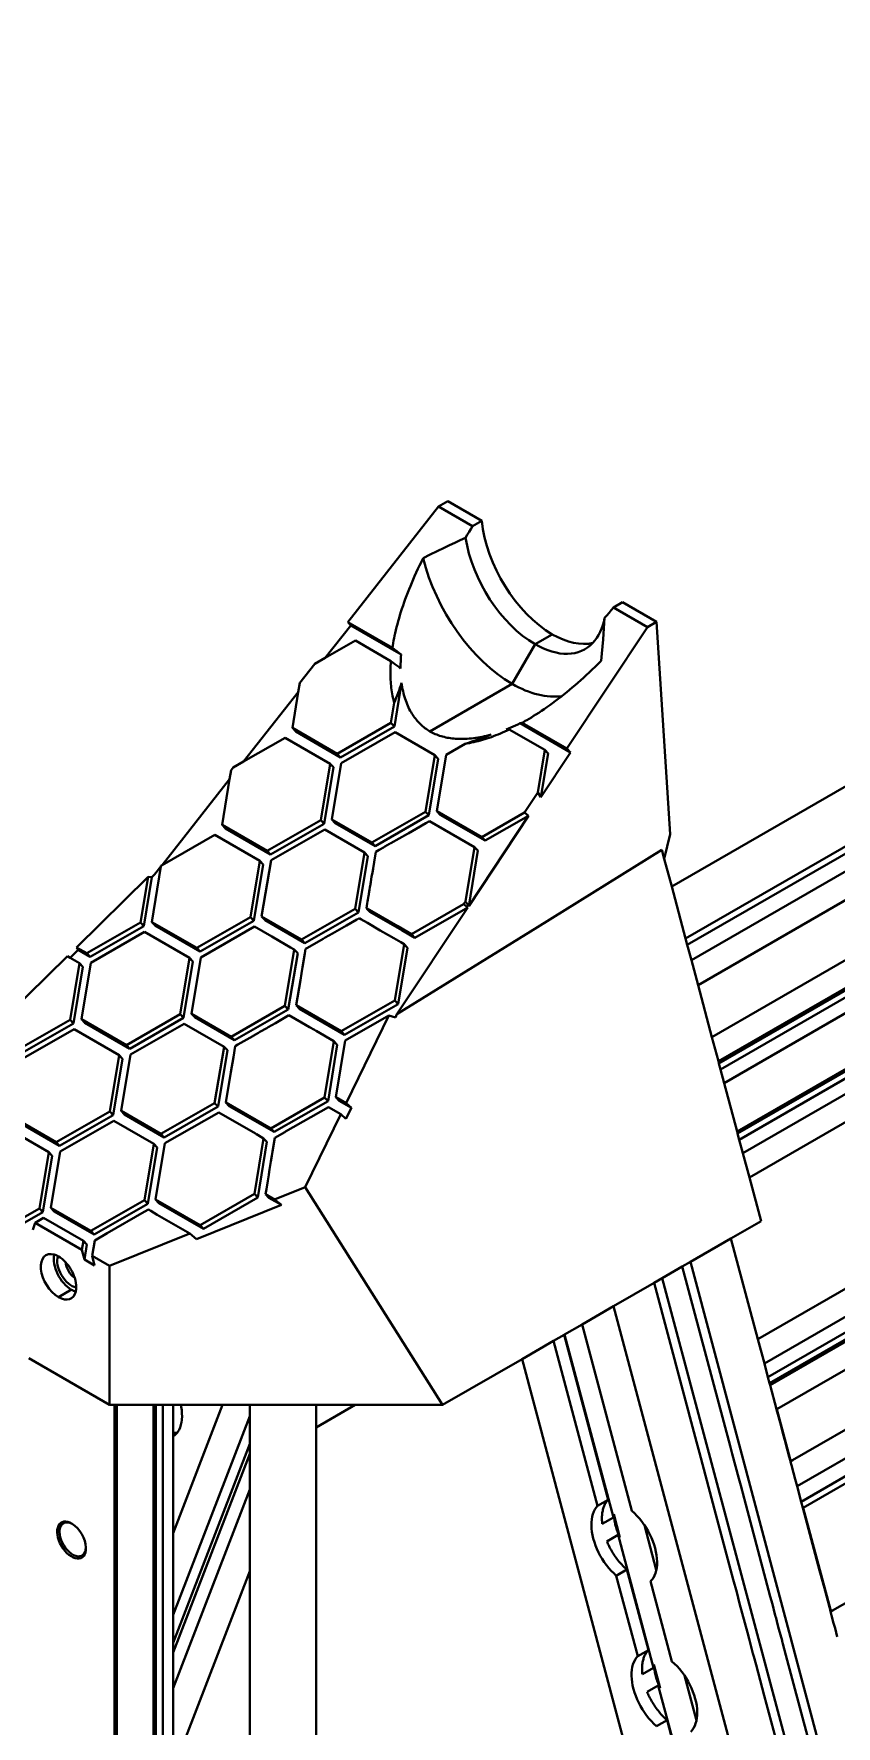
# Model space of a CAD drawing. Header units: millimetres. Extents: x 15 to 415, y 5 to 292.
# Drawn here: x 289.33 to 301.41, y 126.1 to 151.6 of the extents above; entities that cross this region are included whole.
import ezdxf

# ---------------------------------------------------------------- set-up
doc = ezdxf.new("R2010")
doc.units = ezdxf.units.MM
doc.layers.add('Geometries', color=7, linetype='Continuous')

msp = doc.modelspace()

# ---------------------------------------------------------------- linework, layer by layer
at = {"layer": 'Geometries', "linetype": 'Continuous', "lineweight": 40}
for p, q in [((321.1935, 151.6007), (298.9369, 138.7508)), ((321.7666, 151.0289), (299.1454, 137.9686)), ((321.5122, 150.7723), (299.1708, 137.8735)), ((321.5862, 150.5464), (299.2329, 137.6407)), ((322.8546, 149.9435), (299.5415, 136.4836)), ((320.7211, 149.6143), (299.3329, 137.2658)), ((322.0801, 149.0381), (299.6474, 136.0865)), ((322.4586, 148.9157), (299.7261, 135.7911)), ((299.6387, 136.1189), (319.6953, 147.6985)), ((299.6717, 135.9952), (319.6246, 147.515)), ((321.4652, 147.5004), (299.9207, 135.0617)), ((321.4755, 147.469), (299.9293, 135.0293)), ((299.9537, 134.938), (321.5424, 147.4022)), ((321.854, 147.3467), (300.0081, 134.7339)), ((327.7168, 147.3771), (300.3312, 131.5661)), ((328.8049, 147.2062), (300.5206, 130.8763)), ((327.6092, 147.0795), (300.3856, 131.362)), ((327.6335, 146.9882), (300.41, 131.2707)), ((327.6556, 146.9636), (300.4186, 131.2383)), ((300.7552, 130.1091), (328.2364, 145.9754)), ((328.6928, 145.8063), (300.8244, 129.7165)), ((300.8865, 129.4837), (328.8514, 145.6293)), ((329.2009, 145.7212), (300.9166, 129.3913)), ((318.6947, 145.1017), (300.1053, 134.3692)), ((294.0562, 142.7381), (295.4251, 144.4776)), ((295.5654, 144.5573), (295.4251, 144.4776)), ((295.4251, 144.4776), (295.9383, 144.1813)), ((296.0775, 144.2617), (295.5654, 144.5573)), ((295.9383, 144.1813), (296.0775, 144.2617)), ((298.0573, 142.9579), (298.1966, 143.0382)), ((298.5705, 142.6616), (298.0573, 142.9579)), ((298.1966, 143.0382), (298.7086, 142.7426)), ((293.7163, 142.1968), (294.1017, 142.6865)), ((294.0562, 142.7381), (294.7297, 142.3492)), ((294.0562, 142.7381), (294.1017, 142.6865)), ((294.1017, 142.6865), (294.8617, 142.2477)), ((297.137, 142.5521), (296.8782, 142.4027)), ((297.358, 140.8318), (298.5705, 142.6616)), ((298.7086, 142.7426), (298.5705, 142.6616)), ((298.7086, 142.7426), (298.9104, 139.54)), ((293.7163, 142.1968), (294.1728, 142.4576)), ((294.1728, 142.4576), (294.7064, 142.1495)), ((296.8782, 142.4027), (296.5335, 141.8056)), ((293.334, 141.8205), (293.5599, 142.1074)), ((293.5599, 142.1074), (293.7163, 142.1968)), ((293.334, 141.8205), (293.3114, 141.6823)), ((294.7591, 141.1631), (294.8686, 141.8218)), ((296.5335, 141.8056), (295.2948, 141.0905)), ((317.4494, 141.8702), (300.2339, 131.9308)), ((292.4885, 140.6366), (293.3114, 141.6823)), ((293.3114, 141.6823), (293.2232, 141.1446)), ((294.7086, 141.2177), (294.7586, 141.519)), ((293.9, 140.7538), (293.2232, 141.1446)), ((293.2232, 141.1446), (293.2738, 141.0901)), ((293.9506, 140.6993), (293.2738, 141.0901)), ((294.7086, 141.2177), (293.9, 140.7538)), ((294.7591, 141.1631), (293.9506, 140.6993)), ((294.769, 141.0762), (293.9605, 140.6124)), ((294.7086, 141.2177), (294.7591, 141.1631)), ((295.3693, 140.7296), (294.769, 141.0762)), ((297.0239, 140.8116), (296.4903, 141.1196)), ((297.4136, 140.7743), (296.6536, 141.2131)), ((297.358, 140.8318), (296.6844, 141.2207)), ((293.1145, 140.9943), (292.4885, 140.6366)), ((293.1145, 140.9943), (293.7913, 140.6035)), ((295.5385, 140.7385), (295.8254, 140.9031)), ((296.9184, 140.1684), (297.0239, 140.8116)), ((296.9666, 140.0998), (297.4136, 140.7743)), ((296.9666, 140.0998), (297.0744, 140.757)), ((297.0239, 140.8116), (297.0744, 140.757)), ((297.358, 140.8318), (297.4136, 140.7743)), ((292.2776, 140.3687), (292.3003, 140.5069)), ((292.3003, 140.5069), (292.3321, 140.5473)), ((292.4885, 140.6366), (292.3321, 140.5473)), ((293.7913, 140.6035), (293.6502, 139.7543)), ((293.8419, 140.549), (293.7008, 139.6998)), ((293.7913, 140.6035), (293.8419, 140.549)), ((293.8194, 139.7632), (293.9605, 140.6124)), ((293.9, 140.7538), (293.9506, 140.6993)), ((295.3693, 140.7296), (295.2282, 139.8804)), ((295.4199, 140.6751), (295.2788, 139.8259)), ((295.3693, 140.7296), (295.4199, 140.6751)), ((295.5385, 140.7385), (295.3974, 139.8893)), ((291.2607, 139.0765), (292.2776, 140.3687)), ((292.1649, 139.6813), (292.2776, 140.3687)), ((296.7184, 139.8665), (296.9184, 140.1684)), ((296.9184, 140.1684), (296.9666, 140.0998)), ((293.6502, 139.7543), (292.8417, 139.2905)), ((293.6502, 139.7543), (293.7008, 139.6998)), ((294.4197, 139.4166), (293.8194, 139.7632)), ((293.8194, 139.7632), (293.8699, 139.7087)), ((294.4197, 139.4166), (295.2282, 139.8804)), ((294.4703, 139.3621), (295.2788, 139.8259)), ((295.2282, 139.8804), (295.2788, 139.8259)), ((295.2887, 139.739), (295.2327, 139.7069)), ((295.9655, 139.3482), (295.2887, 139.739)), ((295.3974, 139.8893), (296.0742, 139.4986)), ((295.3974, 139.8893), (295.448, 139.8348)), ((295.448, 139.8348), (296.1248, 139.444)), ((295.8791, 138.4586), (296.7802, 139.8185)), ((296.7184, 139.8665), (296.0742, 139.4986)), ((296.7802, 139.8185), (296.1248, 139.444)), ((296.7184, 139.8665), (296.7802, 139.8185)), ((292.0561, 139.5309), (291.2607, 139.0765)), ((292.733, 139.1401), (292.0561, 139.5309)), ((292.1649, 139.6813), (292.8417, 139.2905)), ((292.1649, 139.6813), (292.2154, 139.6267)), ((292.2154, 139.6267), (292.8923, 139.236)), ((293.7008, 139.6998), (292.8923, 139.236)), ((293.7107, 139.6129), (292.9022, 139.149)), ((293.7107, 139.6129), (294.311, 139.2663)), ((294.4703, 139.3621), (293.8699, 139.7087)), ((294.9571, 139.5488), (294.7072, 139.4054)), ((294.9571, 139.5488), (294.9641, 139.5528)), ((294.966, 139.5539), (294.9641, 139.5528)), ((295.0876, 139.6236), (294.966, 139.5539)), ((295.0876, 139.6236), (295.2327, 139.7069)), ((296.0742, 139.4986), (296.1248, 139.444)), ((298.8246, 139.1718), (298.9104, 139.54)), ((292.8417, 139.2905), (292.8923, 139.236)), ((294.311, 139.2663), (294.1699, 138.4171)), ((294.311, 139.2663), (294.3615, 139.2117)), ((294.4197, 139.4166), (294.4703, 139.3621)), ((294.4802, 139.2751), (294.4547, 139.122)), ((294.5294, 139.3034), (294.4802, 139.2751)), ((294.5294, 139.3034), (294.5417, 139.3104)), ((294.5963, 139.3417), (294.5417, 139.3104)), ((294.6171, 139.3537), (294.5963, 139.3417)), ((294.6873, 139.394), (294.6171, 139.3537)), ((294.6873, 139.394), (294.6908, 139.396)), ((294.7072, 139.4054), (294.6908, 139.396)), ((295.9655, 139.3482), (295.8309, 138.5272)), ((296.0161, 139.2937), (295.8791, 138.4586)), ((295.9655, 139.3482), (296.0161, 139.2937)), ((298.7888, 139.3062), (296.9152, 138.1425)), ((298.8246, 139.1718), (298.7888, 139.3062)), ((291.1065, 138.2179), (291.2438, 139.055)), ((291.1491, 138.9346), (291.2438, 139.055)), ((291.2438, 139.055), (291.2459, 139.0681)), ((291.2607, 139.0765), (291.2459, 139.0681)), ((292.733, 139.1401), (292.5919, 138.291)), ((292.7835, 139.0856), (292.6424, 138.2365)), ((292.733, 139.1401), (292.7835, 139.0856)), ((292.9022, 139.149), (292.761, 138.2999)), ((294.3615, 139.2117), (294.2204, 138.3626)), ((294.4282, 138.9623), (294.4377, 139.0197)), ((294.4385, 139.0242), (294.4377, 139.0197)), ((294.4547, 139.122), (294.4385, 139.0242)), ((298.9369, 138.7508), (298.8246, 139.1718)), ((289.971, 137.8363), (291.0508, 138.9009)), ((290.9373, 138.209), (291.0508, 138.9009)), ((290.9879, 138.1545), (291.1094, 138.8955)), ((291.0508, 138.9009), (291.1094, 138.8955)), ((291.1491, 138.9346), (291.1094, 138.8955)), ((294.3919, 138.7439), (294.3854, 138.7051)), ((294.3986, 138.7842), (294.3919, 138.7439)), ((294.3986, 138.7842), (294.3997, 138.7911)), ((294.4039, 138.8162), (294.3997, 138.7911)), ((294.4039, 138.8162), (294.4116, 138.8625)), ((294.4172, 138.8966), (294.4116, 138.8625)), ((294.4282, 138.9623), (294.4172, 138.8966)), ((299.1454, 137.9686), (298.9369, 138.7508)), ((294.3512, 138.4994), (294.3393, 138.4275)), ((294.3512, 138.4994), (294.3557, 138.5264)), ((294.36, 138.552), (294.3557, 138.5264)), ((294.3713, 138.62), (294.36, 138.552)), ((294.3713, 138.62), (294.3729, 138.6296)), ((294.374, 138.6366), (294.3729, 138.6296)), ((294.3757, 138.6467), (294.374, 138.6366)), ((294.3757, 138.6467), (294.3796, 138.67)), ((294.382, 138.6847), (294.3796, 138.67)), ((294.3846, 138.7001), (294.382, 138.6847)), ((294.3846, 138.7001), (294.3854, 138.7051)), ((295.0159, 138.0352), (295.8027, 138.4847)), ((295.8027, 138.4847), (295.8309, 138.5272)), ((295.8646, 138.4367), (295.8027, 138.4847)), ((295.8791, 138.4586), (295.8309, 138.5272)), ((319.8264, 138.5036), (301.3598, 127.8419)), ((290.9373, 138.209), (290.1271, 137.7462)), ((290.9373, 138.209), (290.9879, 138.1545)), ((291.1065, 138.2179), (291.1571, 138.1634)), ((291.1065, 138.2179), (291.7833, 137.8271)), ((292.5919, 138.291), (291.7833, 137.8271)), ((292.6424, 138.2365), (291.8339, 137.7726)), ((292.5919, 138.291), (292.6424, 138.2365)), ((292.761, 138.2999), (292.8116, 138.2453)), ((293.3614, 137.9533), (292.761, 138.2999)), ((293.4119, 137.8987), (292.8116, 138.2453)), ((294.1699, 138.4171), (293.3614, 137.9533)), ((294.2204, 138.3626), (293.4119, 137.8987)), ((294.1923, 138.2538), (294.0391, 138.1659)), ((294.1699, 138.4171), (294.2204, 138.3626)), ((294.1923, 138.2538), (294.197, 138.2565)), ((294.1976, 138.2569), (294.197, 138.2565)), ((294.2303, 138.2756), (294.1976, 138.2569)), ((294.2303, 138.2756), (294.2548, 138.2615)), ((294.2548, 138.2615), (294.3529, 138.2049)), ((294.3393, 138.4275), (294.3391, 138.426)), ((294.3391, 138.426), (294.351, 138.4132)), ((294.3391, 138.426), (294.4199, 138.3793)), ((294.351, 138.4132), (294.3896, 138.3715)), ((294.8711, 138.0935), (294.3896, 138.3715)), ((294.4199, 138.3793), (294.8107, 138.1537)), ((294.7984, 136.8277), (295.8646, 138.4367)), ((295.0664, 137.9807), (295.8646, 138.4367)), ((290.9879, 138.1545), (290.1777, 137.6916)), ((290.1876, 137.6047), (290.9978, 138.0676)), ((291.6746, 137.6768), (290.9978, 138.0676)), ((291.1571, 138.1634), (291.8339, 137.7726)), ((291.8438, 137.6857), (292.6523, 138.1495)), ((292.6523, 138.1495), (292.9149, 137.9979)), ((292.9149, 137.9979), (293.0241, 137.9348)), ((293.3614, 137.9533), (293.4119, 137.8987)), ((293.6847, 137.9626), (293.4526, 137.8294)), ((293.7192, 137.9824), (293.6847, 137.9626)), ((293.8271, 138.0443), (293.7192, 137.9824)), ((294.0391, 138.1659), (293.8271, 138.0443)), ((294.3529, 138.2049), (294.5475, 138.0925)), ((294.5475, 138.0925), (294.6721, 138.0206)), ((294.6721, 138.0206), (294.7532, 137.9738)), ((294.7532, 137.9738), (294.8581, 137.9132)), ((294.7984, 136.8277), (296.9152, 138.1425)), ((295.0159, 138.0352), (294.8107, 138.1537)), ((295.0071, 138.015), (294.8711, 138.0935)), ((295.0664, 137.9807), (295.0071, 138.015)), ((295.0159, 138.0352), (295.0664, 137.9807)), ((299.1708, 137.8735), (299.1454, 137.9686)), ((288.9325, 136.8125), (289.8346, 137.7019)), ((289.875, 137.6786), (289.8346, 137.7019)), ((289.9951, 137.797), (289.875, 137.6786)), ((289.971, 137.8363), (290.1271, 137.7462)), ((289.9951, 137.797), (289.971, 137.8363)), ((289.9951, 137.797), (290.1777, 137.6916)), ((290.1271, 137.7462), (290.1777, 137.6916)), ((291.7833, 137.8271), (291.8339, 137.7726)), ((293.0241, 137.9348), (293.1965, 137.8353)), ((293.1115, 136.9538), (293.2526, 137.8029)), ((293.1621, 136.8992), (293.3032, 137.7484)), ((293.1965, 137.8353), (293.2526, 137.8029)), ((293.2526, 137.8029), (293.3032, 137.7484)), ((293.3766, 137.5397), (293.4107, 137.7452)), ((293.4218, 137.8118), (293.4107, 137.7452)), ((293.4436, 137.8243), (293.4218, 137.8118)), ((293.4526, 137.8294), (293.4436, 137.8243)), ((294.9072, 137.8849), (294.7677, 137.0347)), ((294.9577, 137.8303), (294.8183, 136.9802)), ((294.8581, 137.9132), (294.9072, 137.8849)), ((294.9072, 137.8849), (294.9577, 137.8303)), ((299.2329, 137.6407), (299.1708, 137.8735)), ((290.0184, 137.5958), (289.875, 137.6786)), ((290.0184, 137.5958), (289.879, 136.7457)), ((290.0689, 137.5413), (289.9295, 136.6912)), ((290.0184, 137.5958), (290.0689, 137.5413)), ((290.1876, 137.6047), (290.0482, 136.7546)), ((291.5335, 136.8276), (291.6746, 137.6768)), ((291.5841, 136.7731), (291.7252, 137.6223)), ((291.6746, 137.6768), (291.7252, 137.6223)), ((291.7027, 136.8365), (291.8438, 137.6857)), ((293.3602, 137.4411), (293.3441, 137.3438)), ((293.3602, 137.4411), (293.3766, 137.5397)), ((299.3329, 137.2658), (299.2329, 137.6407)), ((293.3441, 137.3438), (293.2807, 136.9626)), ((299.5415, 136.4836), (299.3329, 137.2658)), ((292.303, 136.4899), (293.1115, 136.9538)), ((293.1115, 136.9538), (293.1621, 136.8992)), ((293.9575, 136.5719), (293.2807, 136.9626)), ((293.2807, 136.9626), (293.3313, 136.9081)), ((293.9575, 136.5719), (294.7677, 137.0347)), ((294.0081, 136.5173), (294.8183, 136.9802)), ((294.7677, 137.0347), (294.8183, 136.9802)), ((289.879, 136.7457), (289.0688, 136.2828)), ((289.9295, 136.6912), (289.1193, 136.2283)), ((289.879, 136.7457), (289.9295, 136.6912)), ((290.0482, 136.7546), (290.725, 136.3638)), ((290.0482, 136.7546), (290.0987, 136.7)), ((290.0987, 136.7), (290.7756, 136.3093)), ((291.5335, 136.8276), (290.725, 136.3638)), ((291.5841, 136.7731), (290.7756, 136.3093)), ((291.594, 136.6862), (290.7855, 136.2223)), ((291.5335, 136.8276), (291.5841, 136.7731)), ((292.1943, 136.3396), (291.594, 136.6862)), ((292.303, 136.4899), (291.7027, 136.8365)), ((291.7027, 136.8365), (291.7533, 136.782)), ((292.3536, 136.4354), (291.7533, 136.782)), ((292.3536, 136.4354), (293.1621, 136.8992)), ((292.8582, 136.6323), (292.9686, 136.6956)), ((292.9686, 136.6956), (292.9954, 136.711)), ((292.9954, 136.711), (293.172, 136.8123)), ((293.172, 136.8123), (293.3609, 136.7032)), ((294.0081, 136.5173), (293.3313, 136.9081)), ((293.4822, 136.6332), (293.3609, 136.7032)), ((294.018, 136.4304), (294.6773, 136.8071)), ((294.0347, 135.4901), (294.6773, 136.8071)), ((294.6773, 136.8071), (294.7748, 136.7793)), ((294.7984, 136.8277), (294.7748, 136.7793)), ((289.9394, 136.6042), (289.1407, 136.1479)), ((290.6163, 136.2134), (289.9394, 136.6042)), ((292.303, 136.4899), (292.3536, 136.4354)), ((292.4035, 136.3714), (292.5815, 136.4735)), ((292.5815, 136.4735), (292.6281, 136.5003)), ((292.6281, 136.5003), (292.6348, 136.5041)), ((292.6348, 136.5041), (292.7141, 136.5496)), ((292.7353, 136.5618), (292.7141, 136.5496)), ((292.7353, 136.5618), (292.8379, 136.6206)), ((292.8379, 136.6206), (292.8582, 136.6323)), ((293.4822, 136.6332), (293.5552, 136.591)), ((293.5759, 136.5791), (293.5552, 136.591)), ((293.5759, 136.5791), (293.5815, 136.5759)), ((293.5815, 136.5759), (293.8488, 136.4215)), ((293.7094, 135.5714), (293.8488, 136.4215)), ((293.8488, 136.4215), (293.8994, 136.367)), ((294.018, 136.4304), (293.8786, 135.5803)), ((293.9575, 136.5719), (294.0081, 136.5173)), ((299.6387, 136.1189), (299.5415, 136.4836)), ((290.4752, 135.3643), (290.6163, 136.2134)), ((290.6163, 136.2134), (290.6668, 136.1589)), ((290.6444, 135.3732), (290.7855, 136.2223)), ((290.725, 136.3638), (290.7756, 136.3093)), ((292.1943, 136.3396), (292.0532, 135.4904)), ((292.2449, 136.2851), (292.1037, 135.4359)), ((292.1943, 136.3396), (292.2449, 136.2851)), ((292.3357, 136.1815), (292.2982, 135.9557)), ((292.3635, 136.3484), (292.3357, 136.1815)), ((292.3635, 136.3484), (292.4035, 136.3714)), ((293.76, 135.5168), (293.8994, 136.367)), ((290.5257, 135.3098), (290.6668, 136.1589)), ((292.2982, 135.9557), (292.2224, 135.4993)), ((299.6474, 136.0865), (299.6387, 136.1189)), ((299.6717, 135.9952), (299.6474, 136.0865)), ((299.7261, 135.7911), (299.6717, 135.9952)), ((299.9207, 135.0617), (299.7261, 135.7911)), ((291.2447, 135.0266), (292.0532, 135.4904)), ((291.2952, 134.9721), (292.1037, 135.4359)), ((292.0532, 135.4904), (292.1037, 135.4359)), ((292.8992, 135.1085), (292.2224, 135.4993)), ((292.2224, 135.4993), (292.2729, 135.4448)), ((292.9498, 135.054), (292.2729, 135.4448)), ((293.7094, 135.5714), (292.8992, 135.1085)), ((293.76, 135.5168), (292.9498, 135.054)), ((293.7698, 135.4299), (293.1211, 135.0593)), ((293.7094, 135.5714), (293.76, 135.5168)), ((293.7698, 135.4299), (293.9536, 135.3238)), ((294.0347, 135.4901), (293.8786, 135.5803)), ((293.8786, 135.5803), (293.9291, 135.5257)), ((294.1117, 135.4203), (293.9291, 135.5257)), ((294.1117, 135.4203), (294.0306, 135.2541)), ((294.1117, 135.4203), (294.0347, 135.4901)), ((289.6665, 134.9003), (288.9975, 135.2866)), ((289.717, 134.8458), (289.048, 135.232)), ((289.6665, 134.9003), (290.4752, 135.3643)), ((289.717, 134.8458), (290.5257, 135.3098)), ((290.5356, 135.2228), (289.7271, 134.759)), ((290.4752, 135.3643), (290.5257, 135.3098)), ((290.5356, 135.2228), (291.1359, 134.8762)), ((291.2447, 135.0266), (290.6444, 135.3732)), ((290.6444, 135.3732), (290.6949, 135.3186)), ((291.2952, 134.9721), (290.6949, 135.3186)), ((291.3051, 134.8851), (292.1136, 135.3489)), ((292.1136, 135.3489), (292.6657, 135.0302)), ((293.4168, 134.2236), (293.9536, 135.3238)), ((293.9536, 135.3238), (294.0306, 135.2541)), ((289.5578, 134.7499), (288.9325, 135.1109)), ((289.6665, 134.9003), (289.717, 134.8458)), ((291.2447, 135.0266), (291.2952, 134.9721)), ((292.7905, 134.9582), (292.653, 134.1201)), ((292.6657, 135.0302), (292.6835, 135.0199)), ((292.707, 135.0063), (292.6835, 135.0199)), ((292.841, 134.9036), (292.7036, 134.0655)), ((292.707, 135.0063), (292.7905, 134.9582)), ((292.7905, 134.9582), (292.841, 134.9036)), ((292.8992, 135.1085), (292.9498, 135.054)), ((292.9597, 134.967), (292.9257, 134.7601)), ((293.1084, 135.052), (292.9597, 134.967)), ((293.1084, 135.052), (293.1211, 135.0593)), ((299.9293, 135.0293), (299.9207, 135.0617)), ((299.9537, 134.938), (299.9293, 135.0293)), ((300.0081, 134.7339), (299.9537, 134.938)), ((289.4167, 133.9008), (289.5578, 134.7499)), ((289.4673, 133.8462), (289.6084, 134.6954)), ((289.5578, 134.7499), (289.6084, 134.6954)), ((289.7271, 134.759), (289.586, 133.9098)), ((291.1359, 134.8762), (290.9948, 134.0271)), ((291.1865, 134.8217), (291.0454, 133.9726)), ((291.1359, 134.8762), (291.1865, 134.8217)), ((291.164, 134.0357), (291.3051, 134.8851)), ((292.9154, 134.6969), (292.9011, 134.6097)), ((292.9154, 134.6969), (292.9257, 134.7601)), ((300.1053, 134.3692), (300.0081, 134.7339)), ((292.8681, 134.4087), (292.8534, 134.3188)), ((292.8681, 134.4087), (292.8752, 134.452)), ((292.8814, 134.4897), (292.8752, 134.452)), ((292.8814, 134.4897), (292.9011, 134.6097)), ((292.8325, 134.1919), (292.8202, 134.1169)), ((292.8534, 134.3188), (292.8325, 134.1919)), ((292.9565, 134.0382), (293.4168, 134.2236)), ((295.4853, 130.9424), (293.4168, 134.2236)), ((300.2808, 133.7111), (300.1053, 134.3692)), ((289.1952, 133.7737), (289.4167, 133.9008)), ((289.4167, 133.9008), (289.4673, 133.8462)), ((289.586, 133.9098), (289.6366, 133.8553)), ((290.1863, 133.5632), (289.586, 133.9098)), ((290.9948, 134.0271), (290.1863, 133.5632)), ((291.0454, 133.9726), (290.2369, 133.5087)), ((291.0551, 133.8854), (290.9925, 133.8495)), ((290.9948, 134.0271), (291.0454, 133.9726)), ((291.0551, 133.8854), (291.0925, 133.8639)), ((291.164, 134.0357), (291.8329, 133.6495)), ((291.164, 134.0357), (291.2145, 133.9812)), ((291.2145, 133.9812), (291.8835, 133.595)), ((291.7816, 133.4407), (293.0577, 133.9545)), ((291.8329, 133.6495), (292.653, 134.1201)), ((291.8835, 133.595), (292.7036, 134.0655)), ((292.653, 134.1201), (292.7036, 134.0655)), ((292.8202, 134.1169), (292.9565, 134.0382)), ((292.8202, 134.1169), (292.8708, 134.0624)), ((292.8708, 134.0624), (293.0577, 133.9545)), ((293.0577, 133.9545), (292.9565, 134.0382)), ((289.1597, 133.6698), (289.4673, 133.8462)), ((289.3126, 133.5815), (289.3482, 133.6854)), ((289.3482, 133.6854), (289.4773, 133.7595)), ((290.0551, 133.2773), (289.3482, 133.6854)), ((289.4773, 133.7595), (290.0776, 133.4129)), ((290.2369, 133.5087), (289.6366, 133.8553)), ((290.9925, 133.8495), (290.4347, 133.5295)), ((291.0925, 133.8639), (291.1893, 133.808)), ((291.1893, 133.808), (291.6804, 133.5244)), ((291.8329, 133.6495), (291.8835, 133.595)), ((300.2808, 133.7111), (299.8288, 133.4501)), ((290.0551, 133.2773), (290.0776, 133.4129)), ((290.0776, 133.4129), (290.1282, 133.3584)), ((290.1863, 133.5632), (290.2369, 133.5087)), ((290.208, 133.189), (290.2466, 133.4216)), ((290.2466, 133.4216), (290.4347, 133.5295)), ((290.4708, 133.0373), (291.6804, 133.5244)), ((291.7816, 133.4407), (291.6804, 133.5244)), ((299.8288, 133.4501), (299.2189, 133.098)), ((299.8288, 133.4501), (300.2339, 131.9308)), ((290.0906, 133.1324), (290.0551, 133.2773)), ((290.0906, 133.1324), (290.1282, 133.3584)), ((290.0906, 133.1324), (290.2435, 133.0441)), ((290.208, 133.189), (290.4708, 133.0373)), ((290.208, 133.189), (290.2435, 133.0441)), ((290.4708, 130.9424), (290.4708, 133.0373)), ((298.794, 132.8526), (298.6709, 132.7816)), ((299.0948, 133.0263), (298.794, 132.8526)), ((317.0907, 64.2423), (298.794, 132.8526)), ((299.2189, 133.098), (299.0948, 133.0263)), ((299.8153, 130.3246), (299.0948, 133.0263)), ((316.9937, 66.4451), (299.2189, 133.098)), ((289.8961, 132.6783), (289.7016, 132.566)), ((298.6709, 132.7816), (298.061, 132.4295)), ((298.6709, 132.7816), (299.31, 130.385)), ((298.061, 132.4295), (297.5852, 132.1547)), ((316.3039, 64.0211), (298.061, 132.4295)), ((297.5852, 132.1547), (297.3227, 132.0032)), ((297.5852, 132.1547), (298.3345, 129.3451)), ((297.1576, 131.9079), (296.6818, 131.6332)), ((297.3167, 131.9998), (297.1576, 131.9079)), ((297.8206, 129.4218), (297.1576, 131.9079)), ((297.3227, 132.0032), (297.3167, 131.9998)), ((297.3167, 131.9998), (297.9797, 129.5137)), ((298.0578, 129.2468), (297.3227, 132.0032)), ((300.2339, 131.9308), (300.3312, 131.5661)), ((289.2529, 131.6455), (290.4708, 130.9424)), ((296.6818, 131.6332), (295.4853, 130.9424)), ((296.6818, 131.6332), (303.4843, 106.1246)), ((300.3312, 131.5661), (300.3856, 131.362)), ((300.3856, 131.362), (300.41, 131.2707)), ((300.41, 131.2707), (300.4186, 131.2383)), ((300.4186, 131.2383), (300.5149, 130.8772)), ((290.4708, 130.9424), (290.5433, 130.9424)), ((290.5433, 75.7424), (290.5433, 130.9424)), ((290.5433, 130.9424), (290.5787, 130.9424)), ((290.5787, 75.8211), (290.5787, 130.9424)), ((290.5787, 130.9424), (291.1317, 130.9424)), ((291.1317, 92.6706), (291.1317, 130.9424)), ((291.1317, 130.9424), (291.1656, 130.9424)), ((291.1656, 130.9424), (291.272, 130.9424)), ((291.1656, 76.1706), (291.1656, 130.9424)), ((291.272, 130.9424), (291.4272, 130.9424)), ((291.272, 76.232), (291.272, 130.9424)), ((292.172, 130.9424), (291.4272, 129.0095)), ((291.4272, 130.5202), (291.4272, 130.9424)), ((291.4272, 130.9424), (291.5438, 130.9424)), ((291.5438, 130.9424), (291.6463, 130.9424)), ((292.172, 130.9424), (291.6463, 130.9424)), ((292.172, 130.9424), (292.5815, 130.9424)), ((292.5815, 130.9424), (292.5815, 130.7743)), ((292.5815, 130.9424), (293.5815, 130.9424)), ((293.5815, 130.9424), (294.1699, 130.9424)), ((293.5815, 130.6026), (293.5815, 130.9424)), ((294.1699, 130.9424), (293.5815, 130.6026)), ((294.1699, 130.9424), (295.4853, 130.9424)), ((300.5149, 130.8772), (300.5163, 130.872)), ((300.5149, 130.8772), (300.5206, 130.8763)), ((300.5771, 130.6438), (300.5163, 130.872)), ((300.5206, 130.8763), (300.721, 130.1246)), ((291.4272, 127.7789), (292.5815, 130.7743)), ((292.5815, 130.7743), (292.5815, 130.3539)), ((293.5815, 130.6026), (293.5815, 100.8449)), ((300.6165, 130.4964), (300.5771, 130.6438)), ((291.4272, 130.4667), (291.4272, 130.5202)), ((291.4272, 130.4667), (291.4272, 130.3739)), ((291.4272, 129.0095), (291.4272, 130.3739)), ((291.4272, 127.3585), (292.5815, 130.3539)), ((291.487, 130.5218), (291.4824, 130.5161)), ((291.4866, 130.5221), (291.4843, 130.5218)), ((292.5815, 130.3539), (292.5815, 130.2057)), ((299.3545, 130.2182), (299.31, 130.385)), ((299.8468, 130.2062), (299.8153, 130.3246)), ((300.6165, 130.4964), (300.63, 130.4458)), ((300.63, 130.4458), (300.6362, 130.4222)), ((300.6369, 130.4199), (300.6362, 130.4222)), ((300.6369, 130.4199), (300.6399, 130.4084)), ((300.6399, 130.4084), (300.6553, 130.3506)), ((300.6808, 130.2552), (300.6553, 130.3506)), ((292.5815, 130.2057), (291.4272, 127.2102)), ((292.5815, 130.2057), (292.5815, 129.6685)), ((299.6018, 129.291), (299.3545, 130.2182)), ((299.8468, 130.2062), (299.947, 129.8307)), ((300.7059, 130.161), (300.6808, 130.2552)), ((300.7059, 130.161), (300.7235, 130.095)), ((300.721, 130.1246), (300.7292, 130.0941)), ((300.7235, 130.095), (300.7264, 130.0842)), ((300.7292, 130.0941), (300.7235, 130.095)), ((300.7399, 130.0335), (300.7264, 130.0842)), ((300.7292, 130.0941), (300.7552, 130.1091)), ((299.947, 129.8307), (299.9748, 129.7265)), ((300.7703, 129.9196), (300.7399, 130.0335)), ((300.7703, 129.9196), (300.7965, 129.8214)), ((300.7965, 129.8214), (300.8244, 129.7165)), ((291.4272, 126.6731), (292.5815, 129.6685)), ((292.5815, 129.6685), (292.5815, 128.4379)), ((299.9947, 129.6516), (299.9748, 129.7265)), ((299.9947, 129.6516), (300.0056, 129.6108)), ((300.0056, 129.6108), (300.0511, 129.4404)), ((300.8244, 129.7165), (300.8865, 129.4837)), ((297.9797, 129.5137), (297.8206, 129.4218)), ((298.157, 128.942), (298.0628, 129.2951)), ((299.6018, 129.291), (299.8625, 128.3133)), ((300.4199, 128.0574), (300.0511, 129.4404)), ((300.8865, 129.4837), (300.9109, 129.3922)), ((300.9109, 129.3922), (301.1626, 128.4486)), ((300.9109, 129.3922), (300.9166, 129.3913)), ((300.9166, 129.3913), (301.3257, 127.8574)), ((297.8897, 129.1498), (298.0578, 129.2468)), ((298.7044, 128.4551), (298.5244, 129.1301)), ((291.4272, 127.7789), (291.4272, 129.0095)), ((298.1282, 128.9827), (297.9602, 128.8857)), ((298.6624, 126.9796), (298.1282, 128.9827)), ((291.4272, 125.4425), (292.5815, 128.4379)), ((292.5815, 128.4379), (292.5815, 100.2676)), ((298.2606, 128.4605), (298.1015, 128.3686)), ((298.4252, 127.1546), (298.1015, 128.3686)), ((298.2606, 128.4605), (298.5843, 127.2465)), ((298.9391, 127.0779), (298.6175, 128.2836)), ((299.8625, 128.3133), (299.9146, 128.1178)), ((301.1818, 128.3766), (301.1626, 128.4486)), ((301.2211, 128.2292), (301.1818, 128.3766)), ((299.9591, 127.9509), (299.9146, 128.1178)), ((300.4514, 127.939), (300.4199, 128.0574)), ((301.2211, 128.2292), (301.2346, 128.1786)), ((301.2415, 128.1527), (301.2346, 128.1786)), ((301.2415, 128.1527), (301.2446, 128.1411)), ((301.2854, 127.9879), (301.2446, 128.1411)), ((291.4272, 127.3585), (291.4272, 127.7789)), ((299.9591, 127.9509), (300.0767, 127.5101)), ((300.4514, 127.939), (300.491, 127.7907)), ((300.491, 127.7907), (300.5006, 127.7548)), ((300.5028, 127.7463), (300.5006, 127.7548)), ((301.3105, 127.8937), (301.2854, 127.9879)), ((301.3105, 127.8937), (301.3204, 127.8566)), ((301.3204, 127.8566), (301.3281, 127.8278)), ((301.3257, 127.8574), (301.3338, 127.8269)), ((301.3338, 127.8269), (301.3281, 127.8278)), ((301.3281, 127.8278), (301.3445, 127.7663)), ((301.3338, 127.8269), (301.3598, 127.8419)), ((301.3445, 127.7663), (301.3749, 127.6524)), ((300.0767, 127.5101), (300.1021, 127.4149)), ((300.5028, 127.7463), (300.5196, 127.6836)), ((300.5196, 127.6836), (300.5259, 127.6596)), ((300.5516, 127.5635), (300.5259, 127.6596)), ((300.5516, 127.5635), (300.597, 127.3932)), ((301.3749, 127.6524), (301.3954, 127.5755)), ((301.3954, 127.5755), (301.429, 127.4493)), ((291.4272, 127.2102), (291.4272, 127.3585)), ((298.5843, 127.2465), (298.4252, 127.1546)), ((300.1597, 127.1986), (300.1021, 127.4149)), ((300.5993, 127.3844), (300.597, 127.3932)), ((300.5993, 127.3844), (300.6102, 127.3436)), ((300.6102, 127.3436), (300.6557, 127.1731)), ((291.4272, 126.6731), (291.4272, 127.2102)), ((298.7616, 126.6747), (298.6674, 127.0279)), ((300.1597, 127.1986), (300.1731, 127.1485)), ((300.2064, 127.0238), (300.1731, 127.1485)), ((300.2064, 127.0238), (300.3296, 126.5618)), ((311.799, 85.3873), (300.6557, 127.1731)), ((298.4944, 126.8825), (298.6624, 126.9796)), ((299.3091, 126.1879), (299.1291, 126.8629)), ((291.4272, 125.4425), (291.4272, 126.6731)), ((298.7328, 126.7155), (298.5648, 126.6185)), ((315.2939, 64.6137), (298.7328, 126.7155)), ((300.3296, 126.5618), (311.3043, 85.4079)), ((298.8652, 126.1933), (298.7061, 126.1014)), ((298.8652, 126.1933), (315.2857, 64.6184))]:
    msp.add_line(p, q, dxfattribs=at)
at = {"layer": 'Geometries', "linetype": 'Continuous', "lineweight": 40, "flags": 128}
for points in [[(295.8313, 144.0086), (295.8573, 144.0519), (295.8838, 144.0952), (295.9108, 144.1383), (295.9383, 144.1813)], [(295.8313, 144.0086), (295.7513, 143.9713), (295.6713, 143.9336), (295.5915, 143.8956), (295.5118, 143.8573), (295.4056, 143.8057), (295.2996, 143.7536), (295.1936, 143.7011)], [(294.7297, 142.3492), (294.7354, 142.3851), (294.7416, 142.4213), (294.7483, 142.4578), (294.7555, 142.4947), (294.7632, 142.5318), (294.7714, 142.5693), (294.7816, 142.6138), (294.7926, 142.6588), (294.8042, 142.7041), (294.8166, 142.7497), (294.8298, 142.7966), (294.8438, 142.8439), (294.8585, 142.8914), (294.8738, 142.9392), (294.8899, 142.9873), (294.9066, 143.0357), (294.924, 143.0843), (294.942, 143.133), (294.9607, 143.182), (294.98, 143.2311), (295, 143.2803), (295.0206, 143.3297), (295.0418, 143.3791), (295.0636, 143.4286), (295.0882, 143.4831), (295.1136, 143.5376), (295.1396, 143.5922), (295.1663, 143.6467), (295.1936, 143.7011)], [(297.9251, 142.7998), (297.9199, 142.7193), (297.9143, 142.6387), (297.9083, 142.558), (297.9019, 142.4773), (297.8929, 142.3696), (297.8834, 142.2619), (297.8733, 142.154)], [(297.9251, 142.7998), (297.9586, 142.8388), (297.9919, 142.8781), (298.0248, 142.9178), (298.0573, 142.9579)], [(294.7297, 142.3492), (294.7626, 142.3237), (294.7955, 142.2983), (294.8286, 142.2729), (294.8617, 142.2477)], [(294.7064, 142.1495), (294.7038, 142.1126), (294.7018, 142.076), (294.7003, 142.0398), (294.6995, 142.004), (294.6992, 141.9686), (294.6995, 141.9336), (294.7004, 141.901), (294.7018, 141.8688), (294.7037, 141.837), (294.7061, 141.8057), (294.7091, 141.7747), (294.7126, 141.7442), (294.7166, 141.7142), (294.7211, 141.6846), (294.7262, 141.6555), (294.7317, 141.6268), (294.7377, 141.5991), (294.7442, 141.5719), (294.7512, 141.5452), (294.7586, 141.519)], [(294.8538, 142.0391), (294.8243, 142.061), (294.7948, 142.083), (294.7653, 142.1051), (294.7358, 142.1273), (294.7064, 142.1495)], [(294.8538, 142.0391), (294.8537, 142.0729), (294.8542, 142.1071), (294.8553, 142.1417), (294.8568, 142.1766), (294.859, 142.212), (294.8617, 142.2477)], [(297.2828, 141.6235), (297.3123, 141.6468), (297.3547, 141.6809), (297.397, 141.7156), (297.4393, 141.751), (297.4814, 141.7869), (297.5235, 141.8234), (297.5654, 141.8604), (297.6071, 141.898), (297.6487, 141.9361), (297.6942, 141.9786), (297.7394, 142.0216), (297.7843, 142.0652), (297.829, 142.1094), (297.8733, 142.154)], [(294.8686, 141.8218), (294.8559, 141.784), (294.8429, 141.7463), (294.8296, 141.7084), (294.816, 141.6706), (294.8021, 141.6327), (294.7879, 141.5948), (294.7734, 141.5569), (294.7586, 141.519)], [(295.2948, 141.0905), (295.2756, 141.1021), (295.2567, 141.1142), (295.2382, 141.1269), (295.2201, 141.1402), (295.2023, 141.154), (295.1852, 141.1681), (295.1686, 141.1827), (295.1523, 141.1978), (295.1364, 141.2135), (295.1206, 141.23), (295.1052, 141.247), (295.0903, 141.2645), (295.0757, 141.2825), (295.0617, 141.3011), (295.0482, 141.3198), (295.0353, 141.339), (295.0227, 141.3587), (295.0106, 141.3789), (294.9973, 141.4025), (294.9846, 141.4267), (294.9724, 141.4515), (294.9609, 141.4769), (294.9499, 141.5029), (294.9397, 141.529), (294.9301, 141.5556), (294.921, 141.5827), (294.9125, 141.6103), (294.9044, 141.6391), (294.8969, 141.6683), (294.8901, 141.6981), (294.8838, 141.7283), (294.8781, 141.759), (294.873, 141.7902), (294.8686, 141.8218)], [(296.7308, 141.247), (296.7531, 141.26), (296.7876, 141.2804), (296.8223, 141.3014), (296.857, 141.323), (296.8919, 141.345), (296.9331, 141.3717), (296.9745, 141.3991), (297.0159, 141.4272), (297.0574, 141.4559), (297.0998, 141.486), (297.1423, 141.5168), (297.1848, 141.5483), (297.2273, 141.5805), (297.2698, 141.6133), (297.2828, 141.6235)], [(295.2948, 141.0905), (295.3146, 141.0796), (295.3347, 141.0692), (295.3553, 141.0593), (295.3763, 141.05), (295.3977, 141.0412), (295.419, 141.0331), (295.4408, 141.0255), (295.4629, 141.0185), (295.4854, 141.012), (295.5087, 141.0059), (295.5324, 141.0003), (295.5564, 140.9954), (295.5808, 140.9909), (295.6055, 140.9871), (295.6301, 140.9839), (295.6551, 140.9812), (295.6804, 140.979), (295.7059, 140.9775), (295.7355, 140.9763), (295.7654, 140.9759), (295.7957, 140.9762), (295.8264, 140.9772), (295.8574, 140.979), (295.8882, 140.9814), (295.9193, 140.9844), (295.9507, 140.9882), (295.9824, 140.9927), (296.015, 140.9979), (296.0479, 141.0038), (296.0811, 141.0104), (296.1145, 141.0177), (296.1482, 141.0257), (296.1821, 141.0344), (296.2162, 141.0437)], [(295.8254, 140.9031), (295.8576, 140.9082), (295.8902, 140.914), (295.9231, 140.9205), (295.9563, 140.9277), (295.9899, 140.9356), (296.0237, 140.9442), (296.0559, 140.9529), (296.0883, 140.9622), (296.121, 140.9722), (296.1539, 140.9828), (296.187, 140.9939), (296.2203, 141.0057), (296.2538, 141.018), (296.2874, 141.031), (296.3213, 141.0445), (296.3553, 141.0587), (296.3889, 141.0731), (296.4225, 141.0881), (296.4563, 141.1036), (296.4903, 141.1196)], [(295.8254, 140.9031), (295.876, 140.9203), (295.9262, 140.9376), (295.9758, 140.955), (296.025, 140.9725), (296.0736, 140.9902), (296.1217, 141.0079), (296.1692, 141.0258), (296.2162, 141.0437)], [(296.444, 141.121), (296.4785, 141.1348), (296.5132, 141.1493), (296.548, 141.1643), (296.5831, 141.18), (296.6183, 141.1963), (296.6536, 141.2131)], [(296.4903, 141.1196), (296.482, 141.1191), (296.4732, 141.119), (296.4639, 141.1193), (296.4542, 141.12), (296.444, 141.121)], [(296.6844, 141.2207), (296.6777, 141.218), (296.6703, 141.2159), (296.6623, 141.2143), (296.6536, 141.2131)], [(296.6844, 141.2207), (296.7187, 141.24), (296.7308, 141.247)], [(291.5442, 130.9423), (291.5497, 130.9135), (291.557, 130.8634), (291.561, 130.8147), (291.5617, 130.7678), (291.5592, 130.7228), (291.5581, 130.7125)], [(291.5581, 130.7125), (291.5533, 130.68), (291.5443, 130.6399), (291.532, 130.6026), (291.5167, 130.5683), (291.4984, 130.5375), (291.487, 130.5218)], [(291.4843, 130.5218), (291.4798, 130.5212), (291.4651, 130.52), (291.451, 130.5195), (291.4366, 130.5196), (291.4272, 130.5201)], [(291.4824, 130.5161), (291.4772, 130.51), (291.4533, 130.4863), (291.4272, 130.4667)], [(297.8206, 129.4218), (297.7982, 129.396), (297.7786, 129.3666), (297.762, 129.3338), (297.7484, 129.2978), (297.7379, 129.2589), (297.7307, 129.2172), (297.7267, 129.1731), (297.7259, 129.1271), (297.7285, 129.079), (297.7343, 129.0295), (297.7434, 128.979), (297.7557, 128.9275), (297.771, 128.8755), (297.7893, 128.8236), (297.8105, 128.7716), (297.8344, 128.7202), (297.8608, 128.6699), (297.8897, 128.6206), (297.9208, 128.573), (297.9538, 128.5273), (297.9887, 128.4836), (298.0251, 128.4424), (298.0627, 128.4041), (298.1015, 128.3686)], [(297.9797, 129.5137), (297.97, 129.5033), (297.9608, 129.4923), (297.9521, 129.4807), (297.9438, 129.4684), (297.9361, 129.4556), (297.9299, 129.4441), (297.924, 129.4321), (297.9186, 129.4197), (297.9135, 129.407), (297.9089, 129.3938), (297.9046, 129.3803), (297.9003, 129.3644), (297.8965, 129.3481), (297.8932, 129.3314), (297.8905, 129.3142), (297.8883, 129.2966), (297.8866, 129.2781), (297.8855, 129.2592), (297.885, 129.24), (297.885, 129.2203), (297.8857, 129.2004), (297.8863, 129.1879), (297.8873, 129.1753), (297.8884, 129.1626), (297.8897, 129.1498)], [(298.0578, 129.2468), (298.0586, 129.2589), (298.0597, 129.271), (298.0611, 129.283), (298.0628, 129.2951)], [(298.0628, 129.2951), (298.0643, 129.2744), (298.0663, 129.2534), (298.069, 129.2322), (298.0722, 129.2107), (298.0753, 129.1931), (298.0788, 129.1753), (298.0827, 129.1574), (298.0869, 129.1394), (298.0915, 129.1214), (298.0977, 129.0992), (298.1045, 129.077), (298.1118, 129.0547), (298.1196, 129.0324), (298.1264, 129.0142), (298.1335, 128.9961), (298.141, 128.978), (298.1488, 128.9599), (298.157, 128.942)], [(298.5246, 129.1303), (298.518, 129.1398), (298.4845, 129.1859), (298.449, 129.2298), (298.412, 129.2712), (298.3738, 129.3096), (298.3345, 129.3451)], [(298.7047, 128.4549), (298.7105, 128.4886), (298.7148, 128.533), (298.7157, 128.5795), (298.7132, 128.6281), (298.7074, 128.6781), (298.6983, 128.7292), (298.6859, 128.7814), (298.6704, 128.834), (298.6518, 128.8865), (298.6303, 128.9391), (298.606, 128.9911), (298.5791, 129.0419), (298.5497, 129.0917), (298.5246, 129.1303)], [(297.9602, 128.8857), (297.9677, 128.8677), (297.9757, 128.8498), (297.9839, 128.832), (297.9925, 128.8141), (298.0015, 128.7963), (298.0107, 128.7787), (298.0219, 128.7583), (298.0335, 128.7381), (298.0454, 128.7181), (298.0578, 128.6983), (298.0704, 128.6789), (298.0838, 128.6592), (298.0976, 128.6398), (298.1117, 128.6208), (298.1261, 128.6021), (298.1408, 128.5839), (298.1549, 128.5671), (298.1693, 128.5507), (298.1838, 128.5347), (298.1986, 128.5191), (298.2139, 128.5037), (298.2293, 128.4888), (298.2448, 128.4744), (298.2606, 128.4605)], [(298.157, 128.942), (298.1494, 128.9519), (298.1421, 128.962), (298.135, 128.9723), (298.1282, 128.9827)], [(298.6175, 128.2836), (298.6406, 128.3092), (298.6607, 128.3385), (298.6779, 128.3714), (298.692, 128.4075), (298.7029, 128.4466), (298.7047, 128.4549)], [(298.5843, 127.2465), (298.5746, 127.2361), (298.5654, 127.2251), (298.5567, 127.2135), (298.5484, 127.2012), (298.5407, 127.1884), (298.5345, 127.1768), (298.5287, 127.1649), (298.5232, 127.1525), (298.5181, 127.1398), (298.5135, 127.1266), (298.5092, 127.1131), (298.5049, 127.0972), (298.5011, 127.0809), (298.4978, 127.0642), (298.4951, 127.047), (298.4929, 127.0294), (298.4912, 127.0109), (298.4901, 126.992), (298.4896, 126.9727), (298.4896, 126.9531), (298.4903, 126.9332), (298.491, 126.9207), (298.4919, 126.9081), (298.493, 126.8954), (298.4944, 126.8825)], [(298.4252, 127.1546), (298.4028, 127.1288), (298.3833, 127.0994), (298.3666, 127.0666), (298.353, 127.0305), (298.3425, 126.9917), (298.3353, 126.95), (298.3313, 126.9059), (298.3305, 126.8599), (298.3331, 126.8118), (298.339, 126.7623), (298.348, 126.7118), (298.3603, 126.6603), (298.3756, 126.6083), (298.3939, 126.5563), (298.4151, 126.5044), (298.439, 126.453), (298.4654, 126.4027), (298.4944, 126.3534), (298.5254, 126.3057), (298.5584, 126.2601), (298.5933, 126.2164), (298.6297, 126.1752), (298.6673, 126.1369), (298.7061, 126.1014)], [(298.6624, 126.9796), (298.6632, 126.9917), (298.6643, 127.0038), (298.6657, 127.0158), (298.6674, 127.0279)], [(298.6674, 127.0279), (298.6689, 127.0072), (298.671, 126.9862), (298.6736, 126.9649), (298.6769, 126.9435), (298.6799, 126.9258), (298.6834, 126.9081), (298.6873, 126.8902), (298.6915, 126.8722), (298.6962, 126.8542), (298.7023, 126.832), (298.7091, 126.8098), (298.7164, 126.7875), (298.7242, 126.7652), (298.731, 126.747), (298.7382, 126.7289), (298.7456, 126.7108), (298.7535, 126.6927), (298.7616, 126.6747)], [(299.1292, 126.863), (299.1227, 126.8726), (299.0891, 126.9187), (299.0536, 126.9626), (299.0166, 127.004), (298.9784, 127.0424), (298.9391, 127.0779)], [(299.3093, 126.1877), (299.3151, 126.2214), (299.3194, 126.2658), (299.3203, 126.3123), (299.3178, 126.3609), (299.312, 126.4109), (299.3029, 126.462), (299.2905, 126.5142), (299.275, 126.5667), (299.2564, 126.6193), (299.2349, 126.6719), (299.2106, 126.7238), (299.1837, 126.7747), (299.1543, 126.8245), (299.1292, 126.863)], [(298.5648, 126.6185), (298.5724, 126.6005), (298.5803, 126.5826), (298.5885, 126.5648), (298.5972, 126.5469), (298.6061, 126.5291), (298.6153, 126.5115), (298.6265, 126.4911), (298.6381, 126.4708), (298.65, 126.4509), (298.6624, 126.4311), (298.675, 126.4117), (298.6884, 126.392), (298.7022, 126.3726), (298.7163, 126.3536), (298.7307, 126.3349), (298.7454, 126.3167), (298.7595, 126.2999), (298.7739, 126.2835), (298.7885, 126.2675), (298.8032, 126.2519), (298.8185, 126.2365), (298.8339, 126.2216), (298.8495, 126.2072), (298.8652, 126.1933)], [(298.7616, 126.6747), (298.754, 126.6847), (298.7467, 126.6948), (298.7396, 126.7051), (298.7328, 126.7155)], [(299.2221, 126.0164), (299.2452, 126.042), (299.2653, 126.0713), (299.2826, 126.1042), (299.2967, 126.1403), (299.3075, 126.1793), (299.3093, 126.1877)]]:
    msp.add_lwpolyline(points, dxfattribs=at)
at = {"layer": 'Geometries', "linetype": 'Continuous', "lineweight": 40}
for centre, major_axis, start_param, end_param in [((297.1404, 143.7851), (-0.7562, 1.3099), 0.8966397, 2.3530629), ((296.8815, 143.6357), (0.7562, -1.3099), 4.1171494, 5.4946555), ((296.5368, 143.4367), (1, -1.7321), 4.2452781, 5.4954189), ((296.8748, 143.6396), (-0.7562, 1.3099), 3.3135722, 3.7368322), ((297.1337, 143.789), (0.7562, -1.3099), 5.5009187, 6.1112056), ((296.8748, 143.6396), (-0.7562, 1.3099), 2.3593261, 3.3135722), ((296.5301, 143.4405), (-1, 1.7321), 2.3585628, 2.9174189), ((289.7004, 132.8729), (-0.1875, 0.3248), 5.7380369, 8.6439988), ((289.8949, 132.9852), (-0.1875, 0.3248), 0.5451484, 2.3608135), ((289.7004, 132.8729), (-0.1875, 0.3248), 5.5296603, 5.7380369), ((289.8981, 132.9882), (0.1531, -0.2652), 3.6159031, 5.826139), ((289.7004, 132.8729), (-0.1875, 0.3248), 5.4931681, 5.5296603), ((289.7028, 132.8715), (0.1875, -0.3248), 1.9559384, 2.3608135), ((289.96, 133.024), (-0.1094, 0.1894), 0.89169, 2.2633747), ((289.7028, 132.8715), (0.1875, -0.3248), 1.1991263, 1.9559384), ((289.7028, 132.8715), (0.1875, -0.3248), 0.7618746, 1.1991263), ((289.7028, 132.8715), (0.1875, -0.3248), 5.4931681, 6.8283337), ((289.8973, 132.9837), (0.1875, -0.3248), 5.4931681, 5.7380369), ((289.7028, 132.8715), (0.1875, -0.3248), 0.5451484, 0.7618746), ((289.8981, 128.9057), (0.1531, -0.2652), 2.3144671, 7.1103105), ((289.9158, 128.916), (-0.1406, 0.2436), 0, 3.8835086), ((289.9158, 128.916), (-0.1406, 0.2436), 5.5412691, 6.2831853), ((289.8981, 128.9057), (0.1531, -0.2652), 0.8271252, 2.3144671)]:
    msp.add_ellipse(centre, major_axis=major_axis, ratio=0.5773503, start_param=start_param, end_param=end_param, dxfattribs=at)

doc.saveas('drawing.dxf')
